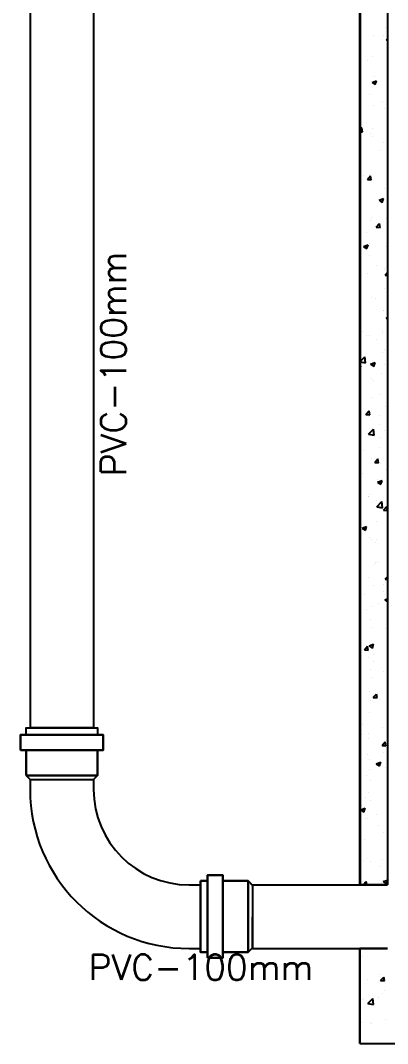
# Model space of a CAD drawing. Extents: x -435 to 5505, y -2177 to 2023.
# Drawn here: x 3450.8 to 3576.9, y -1167.5 to -816.1 of the extents above; entities that cross this region are included whole.
import ezdxf
from ezdxf.enums import TextEntityAlignment as Align

# ---------------------------------------------------------------- set-up
doc = ezdxf.new("R2010")
doc.units = 0
doc.header["$MEASUREMENT"] = 0
doc.layers.get('0').update_dxf_attribs({"linetype": 'CONTINUOUS'})
doc.layers.add('HIDRA', color=1, linetype='CONTINUOUS')
doc.styles.add('ROMANS', font='romans')

msp = doc.modelspace()

# ---------------------------------------------------------------- linework, layer by layer
for p, q in [((3567.43356, -1113.01998), (3567.43356, -646.34897)), ((3567.43356, -1167.50151), (3567.43356, -1134.85998)), ((3567.43356, -1167.50151), (3813.79657, -1167.50151))]:
    msp.add_line(p, q)
at = {"linetype": 'CONTINUOUS'}
for p, q in [((3567.43356, -731.37366), (3567.44963, -1113.02919)), ((3567.44963, -1113.02919), (3567.43356, -731.37366)), ((3567.53531, -1113.00011), (3567.51551, -731.45004)), ((3576.86894, -731.45004), (3576.86894, -1113.00011)), ((3567.44963, -1113.02919), (3576.90906, -1113.01998)), ((3576.90906, -1113.01998), (3567.44963, -1113.02919)), ((3576.86894, -1113.00011), (3567.53531, -1113.00011)), ((3576.90906, -1134.85998), (3567.43355, -1134.85999)), ((3567.43355, -1134.85999), (3567.43356, -1167.50151)), ((3567.43356, -1167.50151), (3813.79657, -1167.50151))]:
    msp.add_line(p, q, dxfattribs=at)
at = {"color": 0, "linetype": 'CONTINUOUS'}
for p, q in [((3576.04567, -818.59405), (3576.04567, -818.59405)), ((3572.10513, -821.1841), (3572.10513, -821.1841)), ((3575.58453, -821.31153), (3575.58453, -821.31153)), ((3567.82568, -822.63548), (3567.82568, -822.63548)), ((3576.57535, -822.83242), (3576.86894, -822.48253)), ((3576.57535, -822.83242), (3576.86894, -822.8581)), ((3571.64979, -828.42337), (3571.64979, -828.42337)), ((3567.5601, -829.90588), (3567.5601, -829.90588)), ((3567.85213, -832.34424), (3567.85213, -832.34424)), ((3569.83909, -829.92548), (3569.83909, -829.92548)), ((3572.45705, -835.27789), (3572.45705, -835.27789)), ((3571.58821, -837.42505), (3573.11741, -836.83804)), ((3571.58821, -837.42505), (3572.67458, -838.15782)), ((3572.67495, -838.15798), (3573.11779, -836.83821)), ((3570.74807, -841.45451), (3570.74807, -841.45451)), ((3572.14127, -845.33749), (3572.14127, -845.33749)), ((3575.16571, -843.9383), (3575.16571, -843.9383)), ((3575.98127, -846.24985), (3575.98127, -846.24985)), ((3567.5218, -852.78342), (3567.80341, -852.67532)), ((3567.52184, -853.5157), (3567.80377, -852.67548)), ((3567.52185, -853.66125), (3568.02394, -853.06288)), ((3568.27683, -854.43204), (3568.0243, -853.06305)), ((3571.86325, -853.23164), (3571.86325, -853.23164)), ((3567.52189, -854.36586), (3568.27646, -854.43187)), ((3570.9127, -855.09844), (3570.9127, -855.09844)), ((3571.58539, -856.07918), (3571.58539, -856.07918)), ((3574.38932, -860.75663), (3574.38932, -860.75663)), ((3575.51762, -858.0321), (3575.51762, -858.0321)), ((3568.64388, -869.37058), (3568.64388, -869.37058)), ((3570.00138, -870.74554), (3571.05426, -869.49076)), ((3570.00138, -870.74554), (3571.30679, -870.85975)), ((3570.68367, -869.11031), (3570.68367, -869.11031)), ((3571.30714, -870.85992), (3571.05462, -869.49093)), ((3575.91687, -873.90565), (3575.91687, -873.90565)), ((3573.97327, -877.85264), (3573.97327, -877.85264)), ((3573.99664, -877.8928), (3575.52585, -877.30579)), ((3573.99664, -877.8928), (3575.08301, -878.62557)), ((3575.08336, -878.62573), (3575.52619, -877.30596)), ((3576.6915, -876.16864), (3576.6915, -876.16864)), ((3570.94607, -884.7826), (3570.94607, -884.7826)), ((3571.52099, -883.73498), (3571.52099, -883.73498)), ((3576.41349, -884.0628), (3576.41349, -884.0628)), ((3573.03171, -887.17342), (3574.08459, -885.91864)), ((3573.03171, -887.17342), (3574.33712, -887.28763)), ((3574.33746, -887.28779), (3574.08493, -885.9188)), ((3576.64899, -886.53133), (3576.64899, -886.53133)), ((3569.62816, -888.95411), (3569.62816, -888.95411)), ((3568.68264, -893.73008), (3570.21184, -893.14307)), ((3568.68264, -893.73008), (3569.76901, -894.46284)), ((3569.76934, -894.46301), (3570.21217, -893.14323)), ((3570.66805, -892.67675), (3570.66805, -892.67675)), ((3576.38342, -893.80173), (3576.38342, -893.80173)), ((3570.61927, -896.76612), (3570.61927, -896.76612)), ((3573.19412, -900.20174), (3573.19412, -900.20174)), ((3575.85247, -901.56145), (3575.85247, -901.56145)), ((3576.06204, -903.60129), (3576.86894, -902.63966)), ((3576.11785, -901.07213), (3576.11785, -901.07213)), ((3569.98008, -903.0479), (3569.98008, -903.0479)), ((3576.06204, -903.60129), (3576.86894, -903.67189)), ((3575.85228, -908.34254), (3575.85228, -908.34254)), ((3571.45659, -911.39078), (3571.45659, -911.39078)), ((3572.68874, -911.70831), (3572.68874, -911.70831)), ((3575.4963, -915.61375), (3575.4963, -915.61375)), ((3575.58671, -915.61294), (3575.58671, -915.61294)), ((3576.40508, -918.36055), (3576.86894, -918.18249)), ((3576.40508, -918.36055), (3576.86894, -918.67343)), ((3568.43573, -922.86845), (3568.43573, -922.86845)), ((3575.21828, -923.5079), (3575.21828, -923.5079)), ((3575.32114, -922.88334), (3575.32114, -922.88334)), ((3569.75086, -924.2277), (3569.75086, -924.2277)), ((3570.55487, -924.42192), (3570.55487, -924.42192)), ((3573.04065, -925.8021), (3573.04065, -925.8021)), ((3575.05557, -930.15374), (3575.05557, -930.15374)), ((3575.78807, -929.21726), (3575.78807, -929.21726)), ((3567.52598, -933.27202), (3569.11774, -931.61306)), ((3567.52599, -933.40291), (3569.35904, -933.6872)), ((3567.76345, -935.20091), (3567.52601, -933.91375)), ((3569.35934, -933.68739), (3569.11805, -931.61325)), ((3569.47284, -932.12185), (3569.47284, -932.12185)), ((3571.09107, -934.19783), (3572.62028, -933.61082)), ((3571.09107, -934.19783), (3572.17744, -934.9306)), ((3572.17774, -934.93076), (3572.62058, -933.61099)), ((3575.74931, -934.46251), (3575.74931, -934.46251)), ((3567.52608, -935.18001), (3567.76315, -935.20075)), ((3574.78999, -937.42414), (3574.78999, -937.42414)), ((3571.39219, -939.04658), (3571.39219, -939.04658)), ((3571.99891, -939.64684), (3571.99891, -939.64684)), ((3574.52442, -944.69454), (3574.52442, -944.69454)), ((3571.4963, -945.62265), (3571.4963, -945.62265)), ((3576.10122, -948.55631), (3576.10122, -948.55631)), ((3569.48806, -951.51442), (3570.54095, -950.25963)), ((3569.48806, -951.51442), (3570.79348, -951.62862)), ((3570.49047, -952.07772), (3570.49047, -952.07772)), ((3570.79376, -951.62879), (3570.54124, -950.2598)), ((3574.25885, -951.96495), (3574.25885, -951.96495)), ((3574.30109, -955.05885), (3574.30109, -955.05885)), ((3570.31219, -958.27564), (3572.01327, -956.50275)), ((3570.31219, -958.27564), (3572.25456, -958.57689)), ((3572.25485, -958.57707), (3572.01355, -956.50293)), ((3575.72367, -956.87306), (3575.72367, -956.87306)), ((3573.99328, -959.23535), (3573.99328, -959.23535)), ((3568.55565, -963.6728), (3568.55565, -963.6728)), ((3574.02308, -962.953), (3574.02308, -962.953)), ((3571.32779, -966.70239), (3571.32779, -966.70239)), ((3572.51839, -967.94229), (3573.57128, -966.68751)), ((3572.51839, -967.94229), (3573.8238, -968.0565)), ((3573.82408, -968.05667), (3573.57155, -966.68768)), ((3573.72771, -966.50575), (3573.72771, -966.50575)), ((3574.55687, -968.37685), (3574.55687, -968.37685)), ((3568.27764, -971.56696), (3568.27764, -971.56696)), ((3576.54914, -970.47799), (3576.54914, -970.47799)), ((3573.46214, -973.77615), (3573.46214, -973.77615)), ((3573.49951, -974.66558), (3575.02871, -974.07857)), ((3573.49951, -974.66558), (3574.58588, -975.39835)), ((3574.58615, -975.39851), (3575.02898, -974.07874)), ((3570.21177, -979.47832), (3570.21177, -979.47832)), ((3570.42608, -979.73352), (3570.42608, -979.73352)), ((3570.8037, -979.09194), (3570.8037, -979.09194)), ((3573.19657, -981.04655), (3573.19657, -981.04655)), ((3573.20771, -983.16533), (3574.9088, -981.39243)), ((3573.20771, -983.16533), (3575.15009, -983.46657)), ((3575.15035, -983.46676), (3574.90906, -981.39262)), ((3575.54872, -984.37017), (3576.60161, -983.11539)), ((3576.85439, -984.48455), (3576.60187, -983.11556)), ((3575.54872, -984.37017), (3576.85413, -984.48438)), ((3575.65927, -984.52886), (3575.65927, -984.52886)), ((3568.1855, -990.50286), (3569.71471, -989.91585)), ((3568.1855, -990.50286), (3569.27187, -991.23562)), ((3569.27213, -991.23579), (3569.71496, -989.91601)), ((3572.931, -988.31695), (3572.931, -988.31695)), ((3570.56368, -993.57211), (3570.56368, -993.57211)), ((3571.26339, -994.35819), (3571.26339, -994.35819)), ((3572.66542, -995.58736), (3572.66542, -995.58736)), ((3573.10589, -994.50396), (3573.10589, -994.50396)), ((3572.39985, -1002.85776), (3572.39985, -1002.85776)), ((3572.82787, -1002.39811), (3572.82787, -1002.39811)), ((3573.27234, -1002.23252), (3573.27234, -1002.23252)), ((3570.36168, -1007.38932), (3570.36168, -1007.38932)), ((3576.10324, -1008.05502), (3576.86894, -1007.25699)), ((3576.10324, -1008.05502), (3576.86894, -1008.17377)), ((3572.13428, -1010.12816), (3572.13428, -1010.12816)), ((3575.35394, -1009.9231), (3575.35394, -1009.9231)), ((3569.01933, -1013.39266), (3569.01933, -1013.39266)), ((3575.59487, -1012.18466), (3575.59487, -1012.18466)), ((3575.90795, -1015.13333), (3576.86894, -1014.76444)), ((3575.90795, -1015.13333), (3576.86894, -1015.78153)), ((3569.6085, -1018.53705), (3569.6085, -1018.53705)), ((3571.86871, -1017.39856), (3571.86871, -1017.39856)), ((3573.62425, -1016.32631), (3573.62425, -1016.32631)), ((3571.19899, -1022.01399), (3571.19899, -1022.01399)), ((3571.60314, -1024.66896), (3571.60314, -1024.66896)), ((3576.33291, -1024.98672), (3576.33291, -1024.98672)), ((3568.97475, -1032.28329), (3570.02763, -1031.02851)), ((3568.97475, -1032.28329), (3570.28016, -1032.3975)), ((3570.28038, -1032.39766), (3570.02786, -1031.02867)), ((3570.59394, -1030.97061), (3572.12314, -1030.3836)), ((3570.59394, -1030.97061), (3571.68031, -1031.70337)), ((3571.33757, -1031.93937), (3571.33757, -1031.93937)), ((3571.68053, -1031.70354), (3572.12337, -1030.38376)), ((3570.29728, -1035.04513), (3570.29728, -1035.04513)), ((3571.91068, -1033.94906), (3571.91068, -1033.94906)), ((3572.0799, -1036.14686), (3572.0799, -1036.14686)), ((3571.072, -1039.20977), (3571.072, -1039.20977)), ((3575.53047, -1039.84047), (3575.53047, -1039.84047)), ((3576.68482, -1039.08052), (3576.68482, -1039.08052)), ((3571.63266, -1041.84321), (3571.63266, -1041.84321)), ((3570.80643, -1046.48017), (3570.80643, -1046.48017)), ((3567.7348, -1047.24833), (3567.7348, -1047.24833)), ((3571.13459, -1049.66979), (3571.13459, -1049.66979)), ((3572.00507, -1048.71117), (3573.05796, -1047.45639)), ((3572.00507, -1048.71117), (3573.31049, -1048.82537)), ((3573.3107, -1048.82554), (3573.05817, -1047.45655)), ((3574.15873, -1049.3682), (3574.15873, -1049.3682)), ((3570.54085, -1053.75057), (3570.54085, -1053.75057)), ((3568.41329, -1057.98215), (3568.41329, -1057.98215)), ((3570.27528, -1061.02097), (3570.27528, -1061.02097)), ((3575.14047, -1058.90106), (3575.14047, -1058.90106)), ((3568.08671, -1061.34212), (3568.08671, -1061.34212)), ((3570.23288, -1062.70093), (3570.23288, -1062.70093)), ((3575.0354, -1065.13904), (3576.08829, -1063.88426)), ((3576.34101, -1065.25342), (3576.08849, -1063.88443)), ((3575.0354, -1065.13904), (3576.34082, -1065.25325)), ((3575.46607, -1067.49627), (3575.46607, -1067.49627)), ((3576.46091, -1064.78021), (3576.46091, -1064.78021)), ((3570.00971, -1068.29137), (3570.00971, -1068.29137)), ((3570.79537, -1070.00253), (3570.79537, -1070.00253)), ((3573.00238, -1071.43836), (3574.53158, -1070.85135)), ((3573.00238, -1071.43836), (3574.08875, -1072.17112)), ((3574.08894, -1072.17129), (3574.53177, -1070.85152)), ((3570.71547, -1073.39416), (3570.71547, -1073.39416)), ((3576.1829, -1072.67436), (3576.1829, -1072.67436)), ((3569.74414, -1075.56178), (3569.74414, -1075.56178)), ((3571.07019, -1077.32559), (3571.07019, -1077.32559)), ((3570.43746, -1081.28832), (3570.43746, -1081.28832)), ((3569.47857, -1082.83218), (3569.47857, -1082.83218)), ((3571.14728, -1084.09632), (3571.14728, -1084.09632)), ((3567.68837, -1087.27563), (3569.21757, -1086.68863)), ((3567.68837, -1087.27563), (3568.77474, -1088.0084)), ((3568.77492, -1088.00856), (3569.21775, -1086.68879)), ((3572.96352, -1088.8133), (3572.96352, -1088.8133)), ((3569.213, -1090.10258), (3569.213, -1090.10258)), ((3570.16848, -1090.35673), (3570.16848, -1090.35673)), ((3573.85594, -1092.75673), (3573.85594, -1092.75673)), ((3575.40167, -1095.15207), (3575.40167, -1095.15207)), ((3568.94743, -1097.37298), (3568.94743, -1097.37298)), ((3568.68186, -1104.64338), (3568.68186, -1104.64338)), ((3569.60293, -1103.91687), (3569.60293, -1103.91687)), ((3571.00579, -1104.9814), (3571.00579, -1104.9814)), ((3575.26571, -1104.22532), (3575.26571, -1104.22532)), ((3574.20785, -1106.85052), (3574.20785, -1106.85052)), ((3568.41628, -1111.91378), (3568.41628, -1111.91378)), ((3568.50511, -1113.00011), (3569.51431, -1111.79738)), ((3569.7363, -1113.00011), (3569.51448, -1111.79755)), ((3569.52027, -1112.83927), (3569.52027, -1112.83927)), ((3574.98769, -1112.11947), (3574.98769, -1112.11947)), ((3575.41081, -1111.90611), (3576.86894, -1111.34638)), ((3575.41081, -1111.90611), (3576.49718, -1112.63887)), ((3576.49734, -1112.63904), (3576.86894, -1111.53156)), ((3568.3184, -1137.77254), (3568.3184, -1137.77254)), ((3574.0705, -1143.67042), (3574.0705, -1143.67042)), ((3574.52209, -1145.90792), (3575.57497, -1144.65314)), ((3575.82764, -1146.02229), (3575.57511, -1144.6533)), ((3570.03968, -1145.66834), (3570.03968, -1145.66834)), ((3574.52209, -1145.90792), (3575.8275, -1146.02213)), ((3568.32506, -1152.28437), (3568.32506, -1152.28437)), ((3568.67031, -1151.86633), (3568.67031, -1151.86633)), ((3570.16786, -1153.77819), (3571.86895, -1152.0053)), ((3572.11037, -1154.0796), (3571.86907, -1152.00546)), ((3573.79248, -1151.56457), (3573.79248, -1151.56457)), ((3575.27287, -1150.46367), (3575.27287, -1150.46367)), ((3575.72407, -1149.42527), (3575.72407, -1149.42527)), ((3570.16786, -1153.77819), (3572.11024, -1154.07944)), ((3576.31855, -1159.08956), (3576.31855, -1159.08956)), ((3568.04705, -1160.17852), (3568.04705, -1160.17852)), ((3570.87699, -1160.293), (3570.87699, -1160.293)), ((3571.37897, -1160.52674), (3571.37897, -1160.52674))]:
    msp.add_line(p, q, dxfattribs=at)
at = {"layer": 'HIDRA', "linetype": 'CONTINUOUS'}
for p, q in [((3454.12279, -758.21475, -4.368), (3454.12279, -1059.07841, -4.368)), ((3475.96279, -758.21475, -4.368), (3475.96279, -1059.07841, -4.368)), ((3475.96279, -1059.07841, -4.368), (3454.12279, -1059.07841, -4.368)), ((3454.12279, -1076.98721, -4.368), (3454.12279, -1080.25998, -4.368)), ((3475.82161, -1076.89621), (3477.27319, -1075.45841)), ((3475.96279, -1076.89621, -4.368), (3475.96279, -1080.25998, -4.368)), ((3508.72279, -1113.01998), (3512.66826, -1113.01998)), ((3530.57706, -1113.01998, -4.368), (3530.57706, -1134.85998, -4.368)), ((3530.57706, -1113.01998), (3576.90906, -1113.01998)), ((3508.72279, -1134.85998), (3512.66826, -1134.85998)), ((3530.57706, -1134.85998), (3576.90906, -1134.85998))]:
    msp.add_line(p, q, dxfattribs=at)
at = {"layer": 'HIDRA'}
for p, q in [((3452.81239, -1059.07841), (3477.27319, -1059.07841)), ((3452.81239, -1061.48081), (3452.81239, -1059.07841)), ((3477.27319, -1059.07841), (3477.27319, -1061.48081)), ((3450.84679, -1061.48081, -4.368), (3479.23879, -1061.48081, -4.368)), ((3450.84679, -1066.72241), (3450.84679, -1061.48081)), ((3477.27319, -1061.48081), (3452.81239, -1061.48081)), ((3479.23879, -1061.48081, -4.368), (3479.23879, -1066.72241, -4.368)), ((3479.23879, -1066.72241, -4.368), (3450.84679, -1066.72241, -4.368)), ((3452.81239, -1066.72241), (3477.27319, -1066.72241)), ((3452.81239, -1075.45841), (3452.81239, -1066.72241)), ((3477.27319, -1066.72241), (3477.27319, -1075.45841)), ((3477.27319, -1075.45841), (3452.81239, -1075.45841)), ((3452.81239, -1075.45841), (3454.34119, -1076.98721)), ((3475.74439, -1076.98721), (3454.34119, -1076.98721)), ((3515.07066, -1138.08353), (3515.07066, -1109.69153)), ((3515.07066, -1109.69153), (3520.31226, -1109.69153)), ((3520.31226, -1109.69153), (3520.31226, -1138.08353)), ((3512.66826, -1113.22802, -4.368), (3512.6153, -1113.22802, -4.368)), ((3512.66826, -1136.11793), (3512.66826, -1111.65713)), ((3512.66826, -1111.65713), (3515.07066, -1111.65713)), ((3512.66826, -1113.22802, -4.368), (3512.66826, -1134.54704, -4.368)), ((3515.07066, -1111.65713), (3515.07066, -1136.11793)), ((3520.31226, -1136.11793), (3520.31226, -1111.65713)), ((3520.31226, -1111.65713), (3529.04826, -1111.65713)), ((3529.04826, -1111.65713), (3530.57706, -1113.18593)), ((3529.04826, -1111.65713), (3529.04826, -1136.11793)), ((3530.57706, -1113.29084), (3530.57706, -1134.58913)), ((3529.04826, -1136.11793), (3530.57706, -1134.58913)), ((3515.07066, -1136.11793), (3512.66826, -1136.11793)), ((3520.31226, -1138.08353), (3515.07066, -1138.08353)), ((3529.04826, -1136.11793), (3520.31226, -1136.11793))]:
    msp.add_line(p, q, dxfattribs=at)
at = {"layer": 'HIDRA', "linetype": 'CONTINUOUS'}
for radius in [54.6, 32.76]:
    msp.add_arc((3508.72279, -1080.25998), radius, 180, 270, dxfattribs=at)
at = {"layer": 'HIDRA'}
for points in [[(3452.81239, -1061.48081), (3452.81239, -1059.07841), (3477.27319, -1059.07841), (3477.27319, -1061.48081)], [(3450.84679, -1066.72241), (3479.23879, -1066.72241), (3479.23879, -1061.48081), (3450.84679, -1061.48081)], [(3452.81239, -1075.45841), (3477.27319, -1075.45841), (3477.27319, -1066.72241), (3452.81239, -1066.72241)], [(3515.07066, -1138.08353), (3520.31226, -1138.08353), (3520.31226, -1109.69153), (3515.07066, -1109.69153)], [(3512.66826, -1111.65713), (3512.66826, -1136.11793), (3515.07066, -1136.11793), (3515.07066, -1111.65713)], [(3520.31226, -1136.11793), (3529.04826, -1136.11793), (3529.04826, -1111.65713), (3520.31226, -1111.65713)], [(3529.04826, -1136.11793), (3530.57706, -1134.58913), (3530.60161, -1113.25455), (3529.04826, -1111.65713)]]:
    msp.add_3dface(points, dxfattribs=at)

# ---------------------------------------------------------------- texts
at = {"style": 'ROMANS'}
msp.add_text('PVC-100mm', height=8.736, rotation=90, dxfattribs=at).set_placement((3487.14374, -895.499), align=Align.RIGHT)
msp.add_text('PVC-100mm', height=8.736, dxfattribs=at).set_placement((3551.35999, -1145.67468), align=Align.RIGHT)

doc.saveas('drawing.dxf')
